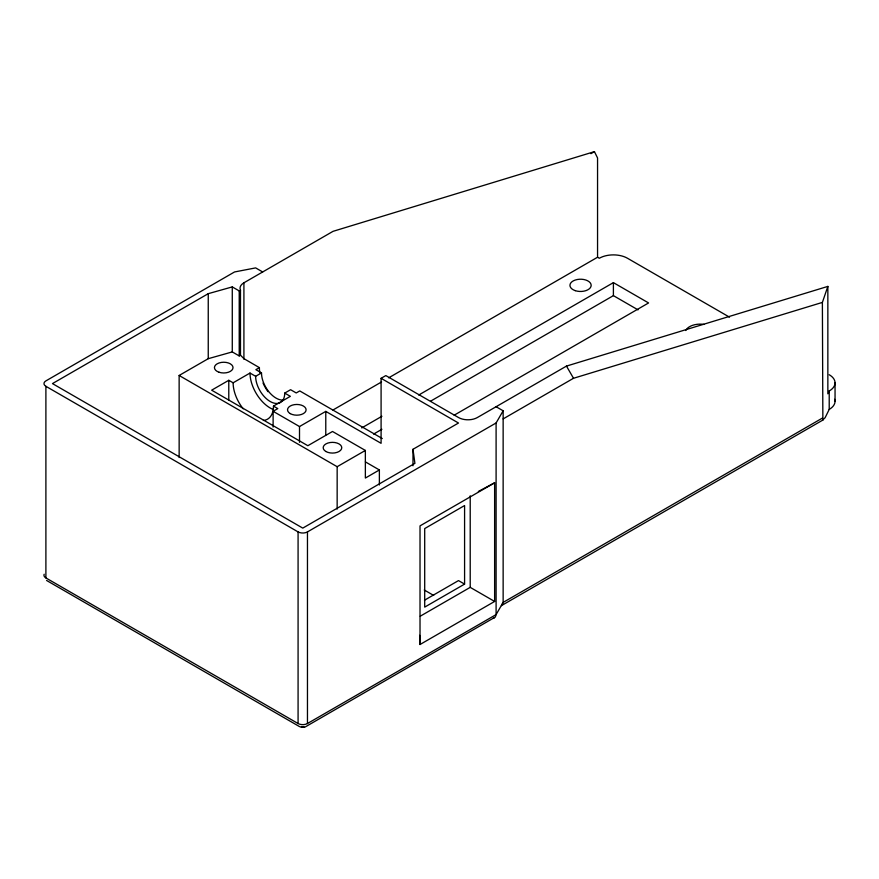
<?xml version="1.0" encoding="UTF-8"?>
<svg xmlns="http://www.w3.org/2000/svg" width="879" height="879" viewBox="0 0 879 879"><rect width="100%" height="100%" fill="white"/><g stroke="black" fill="none" stroke-linecap="round" stroke-linejoin="round"><path stroke-width="1.32" d="M337.151 509.106L337.162 466.705L179.14 375.476L179.151 457.541M379.376 484.955L379.376 469.957L365.389 461.882M834.742 399.286A19.909 11.493 0 0 1 829.216 409.405L825.084 417.756L822.865 419.799L822.381 302.409L827.853 286.4L566.472 366.093L477.33 417.558A13.273 7.658 0 0 1 458.563 417.558L385.826 375.586L381.09 378.311L381.09 443.324L325.779 411.383L299.508 426.546L273.116 411.306L273.116 427.095M829.216 374.729A19.909 11.493 0 0 1 829.216 390.99L827.853 393.803L827.853 286.4M262.678 271.963L255.646 267.897L234.528 271.963L45.895 380.893A6.636 3.835 0 0 0 45.895 386.31L298.08 531.905A6.636 3.835 0 0 0 307.463 531.905L496.097 422.975L503.14 410.79L496.097 406.724M46.565 580.448L299.365 726.515L301.838 727.351L305.189 726.977L495.327 617.036L496.097 614.597L496.097 422.975M388.694 377.827L597.555 257.239L597.555 157.956L594.435 151.638L333.053 231.331L243.912 282.796A13.273 7.658 0 0 0 240.483 290.191L239.22 290.916L232.276 286.906L208.246 293.674L52.465 383.596L302.772 528.114L414.91 463.354L412.987 449.29L458.497 423.019L381.09 378.311M179.14 375.476L208.246 358.687L232.276 351.919L239.22 355.929L240.483 355.204L240.483 290.191M590.919 153.671L594.435 151.638M243.208 408.801A28.535 16.47 60 0 1 233.122 382.804L228.782 380.299L211.652 390.177L307.837 445.708L332.515 431.479L365.356 450.444L365.367 478.055L379.376 469.957M233.122 382.804L250.01 373.048L255.635 376.3A20.569 11.877 60 0 0 264.612 397A20.569 11.877 60 0 0 280.467 402.505M259.832 372.74A28.535 16.47 60 0 1 259.393 367.631L255.877 369.663L261.502 372.916A20.569 11.877 60 0 0 283.324 400.055M255.635 376.3L261.502 372.916M281.324 401.923A20.569 11.877 60 0 0 284.73 393.089L290.597 389.705L296.223 392.957L299.739 390.924L382.288 438.555M263.381 420.448A28.535 16.47 60 0 0 273.468 406.098L290.356 396.341L284.73 393.089M273.116 411.306L277.808 408.603L273.468 406.098M332.921 410.032L381.574 381.936M361.73 427.93L381.915 416.272M418.712 395.034L613.399 282.631L648.581 302.947L454.146 415.207M373.608 434.072L381.915 429.282M430.589 401.176L613.399 295.641L638.022 309.858M337.162 466.705L365.356 450.444M503.14 418.909L573.515 378.278L822.381 302.409M494.624 482.802L420.019 525.873L420.019 644.516L494.624 601.445L494.624 482.802L478.352 491.46M424.48 600.225L458.497 580.59L464.584 584.106L464.584 505.546L424.7 528.576L424.7 607.125L464.584 584.106M420.261 616.19L470.21 587.359L494.624 601.445M822.381 418.096L503.14 602.412L496.097 614.597L307.463 723.527A6.636 3.835 0 0 1 298.08 723.527L45.895 577.932A6.636 3.835 0 0 1 44.181 574.229M823.447 419.722L501.437 605.631L503.14 602.412L503.14 410.79M493.196 618.256L494.405 617.827M729.537 317.176L627.474 258.25A19.909 11.493 0 0 0 599.324 258.25L597.555 257.239M424.238 589.985L433.688 595.446M259.393 367.631L243.912 358.643L240.483 355.204M566.472 366.093L573.515 378.278M419.701 635.308L420.019 644.516M835.05 382.859L835.05 401.285M829.216 390.99L829.216 409.405M613.399 282.631L613.399 295.641M470.21 495.8L470.21 587.359M412.987 449.29L412.987 465.771M325.779 411.383L325.779 435.05M307.463 531.905L307.463 723.527M299.508 426.546L299.508 442.335M298.08 531.905L298.08 723.527M243.912 282.796L243.912 359.148M239.22 290.916L239.22 355.929M232.276 286.906L232.276 351.919M228.782 380.299L228.782 400.022M208.246 293.674L208.246 358.687M45.895 386.31L45.895 577.932M685.774 330.515A14.932 8.614 0 0 1 704.057 324.417M273.347 409.526A28.535 16.47 60 0 1 250.01 373.048M267.996 391.682A28.535 16.47 60 0 1 263.041 383.09M304.024 727.263L301.519 727.263L304.024 727.263M575.24 290.652A10.614 6.131 0 0 0 591.171 285.345A10.614 6.131 0 0 0 575.24 280.038A10.614 6.131 0 0 0 575.24 290.652M290.246 413.613A9.284 5.362 0 0 0 305.782 411.207A9.284 5.362 0 0 0 294.41 404.637A9.284 5.362 0 0 0 290.246 413.613M325.9 451.498A9.284 5.362 0 0 0 341.448 449.092A9.284 5.362 0 0 0 330.064 442.533A9.284 5.362 0 0 0 325.9 451.498M219.091 372.256A9.284 5.362 0 0 0 233.023 367.609A9.284 5.362 0 0 0 219.091 362.961A9.284 5.362 0 0 0 219.091 372.256"/></g></svg>
